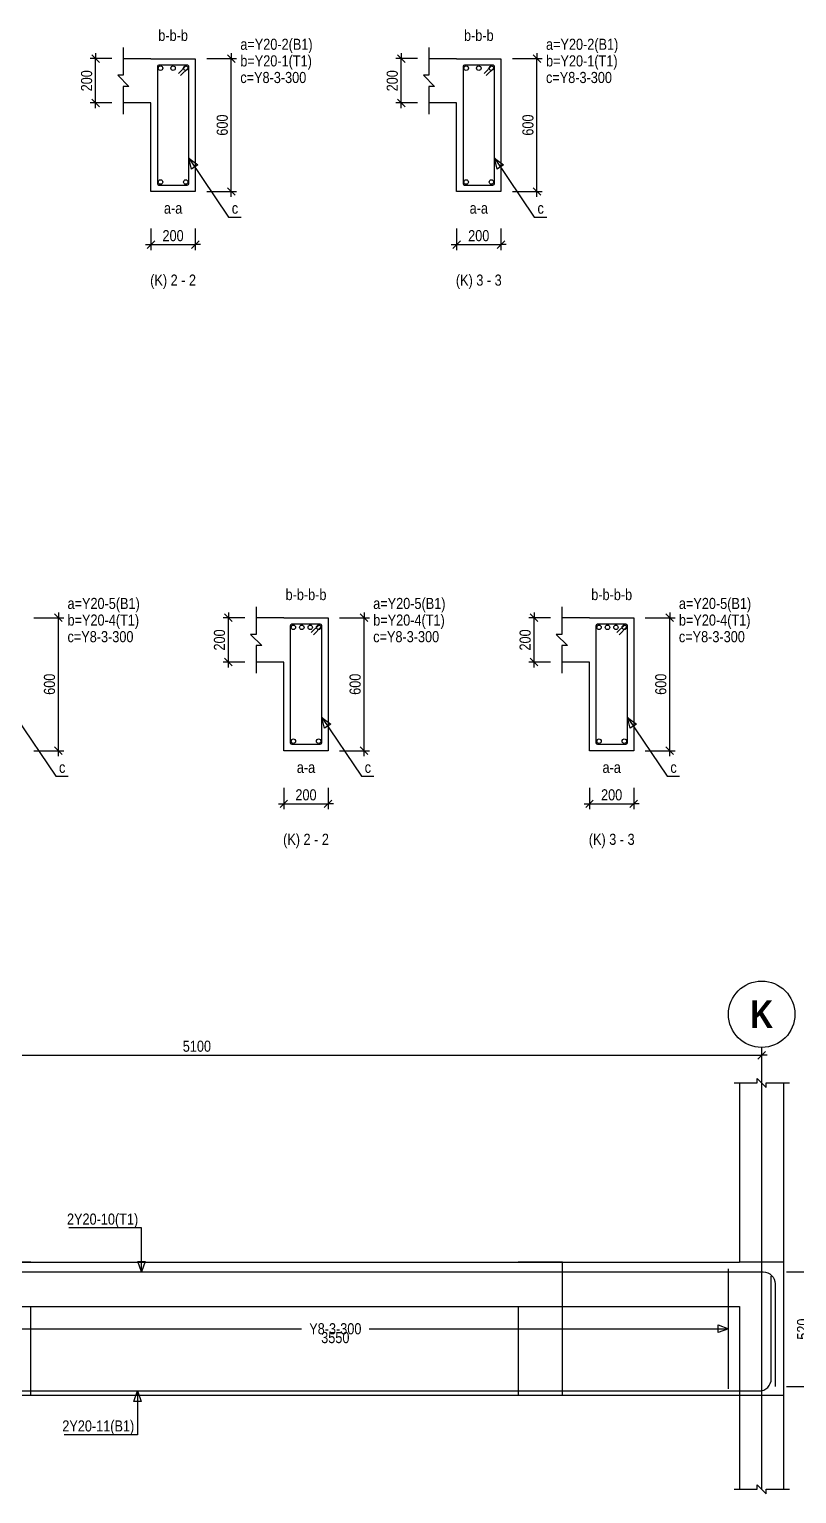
# Model space of a CAD drawing. Extents: x 0 to 206258, y -403073 to 0.
# Drawn here: x 70665 to 77594, y -194064 to -180839 of the extents above; entities that cross this region are included whole.
import ezdxf
from ezdxf.enums import TextEntityAlignment as Align
from ezdxf.lldxf.tags import DXFTag

# ---------------------------------------------------------------- set-up
doc = ezdxf.new("R2010")
doc.units = 0
doc.header["$LTSCALE"] = 1000
for name, color, linetype in [('Axis Circle(Dir 2)', 150, 'Continuous'), ('Axis Label(Dir 1)', 7, 'Continuous'), ('Axis Line(Dir 2)', 150, 'CENTER2'), ('Break Line', 5, 'Continuous'), ('Dimension Line', 5, 'Continuous'), ('Dimension Text', 5, 'Continuous'), ('Front Elevation Line', 40, 'Continuous'), ('Leader Line', 5, 'Continuous'), ('Link Line', 3, 'Continuous'), ('Rebar Label', 6, 'Continuous'), ('Rebar Line', 7, 'Continuous'), ('Section Label', 1, 'Continuous'), ('Top Rebar Label', 6, 'Continuous'), ('Top Rebar Line', 7, 'Continuous')]:
    doc.layers.add(name, color=color, linetype=linetype)
for name, color, linetype, true_color in [('Back Elevation Line', 191, 'HIDDEN2', 0xd4aaff), ('Beam Line(D)', 112, 'Continuous', 0x00bd5e), ('Link Label', 94, 'Continuous', 0x008100)]:
    doc.layers.add(name, color=color, linetype=linetype, true_color=true_color)
doc.styles.add('Axis Label(Dir 1)', font='ARIALNB.TTF', dxfattribs={"height": 250})
doc.styles.add('Dimension Text', font='ARIALN.TTF', dxfattribs={"height": 100})
doc.styles.add('Link Label', font='ARIALN.TTF', dxfattribs={"height": 100})
doc.styles.add('Rebar Label', font='ARIALN.TTF', dxfattribs={"height": 100})
doc.styles.add('Section Label', font='ARIALN.TTF', dxfattribs={"height": 100})
doc.styles.add('Top Rebar Label', font='ARIALN.TTF', dxfattribs={"height": 100})
tags = doc.linetypes.add('CENTER2', pattern=[1.125, 0.75, -0.125, 0.125, -0.125]).pattern_tags.tags
tags[10:11] = [DXFTag(74, 4), DXFTag(75, 0), DXFTag(340, '0'), DXFTag(46, 0.0), DXFTag(50, 0.0), DXFTag(44, 0.0), DXFTag(45, 0.0)]
tags[8:9] = [DXFTag(74, 4), DXFTag(75, 0), DXFTag(340, '0'), DXFTag(46, 0.0), DXFTag(50, 0.0), DXFTag(44, 0.0), DXFTag(45, 0.0)]
tags[6:7] = [DXFTag(74, 4), DXFTag(75, 0), DXFTag(340, '0'), DXFTag(46, 0.0), DXFTag(50, 0.0), DXFTag(44, 0.0), DXFTag(45, 0.0)]
tags[4:5] = [DXFTag(74, 4), DXFTag(75, 0), DXFTag(340, '0'), DXFTag(46, 0.0), DXFTag(50, 0.0), DXFTag(44, 0.0), DXFTag(45, 0.0)]
tags = doc.linetypes.add('HIDDEN2', pattern=[0.1875, 0.125, -0.0625]).pattern_tags.tags
tags[6:7] = [DXFTag(74, 4), DXFTag(75, 0), DXFTag(340, '0'), DXFTag(46, 0.0), DXFTag(50, 0.0), DXFTag(44, 0.0), DXFTag(45, 0.0)]
tags[4:5] = [DXFTag(74, 4), DXFTag(75, 0), DXFTag(340, '0'), DXFTag(46, 0.0), DXFTag(50, 0.0), DXFTag(44, 0.0), DXFTag(45, 0.0)]
doc.dimstyles.new('BEAM', dxfattribs={"dimtxt": 100, "dimasz": 30, "dimexe": 48.3, "dimexo": 103.5, "dimgap": 30, "dimtad": 1, "dimtoh": 1, "dimdec": 1, "dimlfac": 0.5, "dimdsep": 46, "dimtxsty": 'Dimension Text', "dimblk": 'PCDIM_TICK', "dimcen": 0.09, "dimclrd": 5, "dimclre": 5, "dimclrt": 5, "dimadec": 1, "dimazin": 0, "dimtp": 1, "dimtm": 1, "dimtfac": 1, "dimtdec": 4, "dimtofl": 0, "dimtmove": 0, "dimatfit": 3, "dimfxl": 1, "dimtolj": 1, "dimtzin": 0, "dimarcsym": 0})

# ---------------------------------------------------------------- blocks, each defined once
blk = doc.blocks.new('PCDIM_TICK')
at = {"layer": 'Dimension Line', "color": 0, "transparency": 33554687}
for p, q in [((1.15, 1.15), (-1.15, -1.15)), ((1.61, 0), (0, 0))]:
    blk.add_line(p, q, dxfattribs=at)
blk = doc.blocks.new('*U2642')
at = {"layer": 'Dimension Line', "color": 5, "true_color": 0x0000ff, "transparency": 16777216}
for p, q in [((72267, -181104), (72537, -181104)), ((72488, -182304), (72488, -181104)), ((72267, -182304), (72537, -182304))]:
    blk.add_line(p, q, dxfattribs=at)
at = {"layer": 'Dimension Line', "color": 5, "true_color": 0x0000ff, "transparency": 16777216, "xscale": 30, "yscale": 30}
for p, rotation in [((72488, -181104), 89.99999999999447), ((72488, -182304), 269.9999999999834)]:
    blk.add_blockref('PCDIM_TICK', p, dxfattribs=dict(at, rotation=rotation))
at = {"layer": 'Dimension Line', "color": 5, "true_color": 0x0000ff, "transparency": 16777216, "insert": (72458, -181704), "char_height": 100, "width": 181.97, "attachment_point": 8, "rotation": 90, "style": 'Dimension Text'}
blk.add_mtext('600', dxfattribs=at)
blk = doc.blocks.new('*U2643')
at = {"layer": 'Dimension Line', "color": 5, "true_color": 0x0000ff, "transparency": 16777216}
for p, q in [((71410, -181104), (71215, -181104)), ((71263, -181504), (71263, -181104)), ((71410, -181504), (71215, -181504))]:
    blk.add_line(p, q, dxfattribs=at)
at = {"layer": 'Dimension Line', "color": 5, "true_color": 0x0000ff, "transparency": 16777216, "xscale": 30, "yscale": 30}
for p, rotation in [((71263, -181104), 89.99999999999447), ((71263, -181504), 269.9999999999834)]:
    blk.add_blockref('PCDIM_TICK', p, dxfattribs=dict(at, rotation=rotation))
at = {"layer": 'Dimension Line', "color": 5, "true_color": 0x0000ff, "transparency": 16777216, "insert": (71233, -181304), "char_height": 100, "width": 182.77, "attachment_point": 8, "rotation": 90, "style": 'Dimension Text'}
blk.add_mtext('200', dxfattribs=at)
blk = doc.blocks.new('*U2644')
at = {"layer": 'Dimension Line', "color": 5, "true_color": 0x0000ff, "transparency": 16777216}
for p, q in [((71763, -182638), (71763, -182833)), ((72163, -182638), (72163, -182833)), ((71763, -182784), (72163, -182784))]:
    blk.add_line(p, q, dxfattribs=at)
at = {"layer": 'Dimension Line', "color": 5, "true_color": 0x0000ff, "transparency": 16777216, "xscale": 30, "yscale": 30, "rotation": 180.0000000000004}
blk.add_blockref('PCDIM_TICK', (71763, -182784), dxfattribs=at)
at = {"layer": 'Dimension Line', "color": 5, "true_color": 0x0000ff, "transparency": 16777216, "xscale": 30, "yscale": 30}
blk.add_blockref('PCDIM_TICK', (72163, -182784), dxfattribs=at)
at = {"layer": 'Dimension Line', "color": 5, "true_color": 0x0000ff, "transparency": 16777216, "insert": (71963, -182754), "char_height": 100, "width": 182.77, "attachment_point": 8, "style": 'Dimension Text'}
blk.add_mtext('200', dxfattribs=at)
blk = doc.blocks.new('*U2645')
at = {"layer": 'Dimension Line', "color": 5, "true_color": 0x0000ff, "transparency": 16777216}
for p, q in [((75027, -181104), (75297, -181104)), ((75248, -182304), (75248, -181104)), ((75027, -182304), (75297, -182304))]:
    blk.add_line(p, q, dxfattribs=at)
at = {"layer": 'Dimension Line', "color": 5, "true_color": 0x0000ff, "transparency": 16777216, "xscale": 30, "yscale": 30}
for p, rotation in [((75248, -181104), 89.99999999999447), ((75248, -182304), 269.9999999999834)]:
    blk.add_blockref('PCDIM_TICK', p, dxfattribs=dict(at, rotation=rotation))
at = {"layer": 'Dimension Line', "color": 5, "true_color": 0x0000ff, "transparency": 16777216, "insert": (75218, -181704), "char_height": 100, "width": 181.97, "attachment_point": 8, "rotation": 90, "style": 'Dimension Text'}
blk.add_mtext('600', dxfattribs=at)
blk = doc.blocks.new('*U2646')
at = {"layer": 'Dimension Line', "color": 5, "true_color": 0x0000ff, "transparency": 16777216}
for p, q in [((74170, -181104), (73975, -181104)), ((74023, -181504), (74023, -181104)), ((74170, -181504), (73975, -181504))]:
    blk.add_line(p, q, dxfattribs=at)
at = {"layer": 'Dimension Line', "color": 5, "true_color": 0x0000ff, "transparency": 16777216, "xscale": 30, "yscale": 30}
for p, rotation in [((74023, -181104), 89.99999999999447), ((74023, -181504), 269.9999999999834)]:
    blk.add_blockref('PCDIM_TICK', p, dxfattribs=dict(at, rotation=rotation))
at = {"layer": 'Dimension Line', "color": 5, "true_color": 0x0000ff, "transparency": 16777216, "insert": (73993, -181304), "char_height": 100, "width": 182.77, "attachment_point": 8, "rotation": 90, "style": 'Dimension Text'}
blk.add_mtext('200', dxfattribs=at)
blk = doc.blocks.new('*U2647')
at = {"layer": 'Dimension Line', "color": 5, "true_color": 0x0000ff, "transparency": 16777216}
for p, q in [((74523, -182638), (74523, -182833)), ((74923, -182638), (74923, -182833)), ((74523, -182784), (74923, -182784))]:
    blk.add_line(p, q, dxfattribs=at)
at = {"layer": 'Dimension Line', "color": 5, "true_color": 0x0000ff, "transparency": 16777216, "xscale": 30, "yscale": 30, "rotation": 180.0000000000004}
blk.add_blockref('PCDIM_TICK', (74523, -182784), dxfattribs=at)
at = {"layer": 'Dimension Line', "color": 5, "true_color": 0x0000ff, "transparency": 16777216, "xscale": 30, "yscale": 30}
blk.add_blockref('PCDIM_TICK', (74923, -182784), dxfattribs=at)
at = {"layer": 'Dimension Line', "color": 5, "true_color": 0x0000ff, "transparency": 16777216, "insert": (74723, -182754), "char_height": 100, "width": 182.77, "attachment_point": 8, "style": 'Dimension Text'}
blk.add_mtext('200', dxfattribs=at)
blk = doc.blocks.new('*U2675')
at = {"layer": 'Dimension Line', "color": 5, "true_color": 0x0000ff, "transparency": 16777216}
for p, q in [((70706, -186154), (70976, -186154)), ((70928, -187354), (70928, -186154)), ((70706, -187354), (70976, -187354))]:
    blk.add_line(p, q, dxfattribs=at)
at = {"layer": 'Dimension Line', "color": 5, "true_color": 0x0000ff, "transparency": 16777216, "xscale": 30, "yscale": 30}
for p, rotation in [((70928, -186154), 89.99999999999447), ((70928, -187354), 269.9999999999834)]:
    blk.add_blockref('PCDIM_TICK', p, dxfattribs=dict(at, rotation=rotation))
at = {"layer": 'Dimension Line', "color": 5, "true_color": 0x0000ff, "transparency": 16777216, "insert": (70898, -186754), "char_height": 100, "width": 181.97, "attachment_point": 8, "rotation": 90, "style": 'Dimension Text'}
blk.add_mtext('600', dxfattribs=at)
blk = doc.blocks.new('*U2678')
at = {"layer": 'Dimension Line', "color": 5, "true_color": 0x0000ff, "transparency": 16777216}
for p, q in [((73467, -186154), (73737, -186154)), ((73688, -187354), (73688, -186154)), ((73467, -187354), (73737, -187354))]:
    blk.add_line(p, q, dxfattribs=at)
at = {"layer": 'Dimension Line', "color": 5, "true_color": 0x0000ff, "transparency": 16777216, "xscale": 30, "yscale": 30}
for p, rotation in [((73688, -186154), 89.99999999999447), ((73688, -187354), 269.9999999999834)]:
    blk.add_blockref('PCDIM_TICK', p, dxfattribs=dict(at, rotation=rotation))
at = {"layer": 'Dimension Line', "color": 5, "true_color": 0x0000ff, "transparency": 16777216, "insert": (73658, -186754), "char_height": 100, "width": 181.97, "attachment_point": 8, "rotation": 90, "style": 'Dimension Text'}
blk.add_mtext('600', dxfattribs=at)
blk = doc.blocks.new('*U2679')
at = {"layer": 'Dimension Line', "color": 5, "true_color": 0x0000ff, "transparency": 16777216}
for p, q in [((72610, -186154), (72415, -186154)), ((72463, -186554), (72463, -186154)), ((72610, -186554), (72415, -186554))]:
    blk.add_line(p, q, dxfattribs=at)
at = {"layer": 'Dimension Line', "color": 5, "true_color": 0x0000ff, "transparency": 16777216, "xscale": 30, "yscale": 30}
for p, rotation in [((72463, -186154), 89.99999999999447), ((72463, -186554), 269.9999999999834)]:
    blk.add_blockref('PCDIM_TICK', p, dxfattribs=dict(at, rotation=rotation))
at = {"layer": 'Dimension Line', "color": 5, "true_color": 0x0000ff, "transparency": 16777216, "insert": (72433, -186354), "char_height": 100, "width": 182.77, "attachment_point": 8, "rotation": 90, "style": 'Dimension Text'}
blk.add_mtext('200', dxfattribs=at)
blk = doc.blocks.new('*U2680')
at = {"layer": 'Dimension Line', "color": 5, "true_color": 0x0000ff, "transparency": 16777216}
for p, q in [((72963, -187688), (72963, -187883)), ((73363, -187688), (73363, -187883)), ((72963, -187834), (73363, -187834))]:
    blk.add_line(p, q, dxfattribs=at)
at = {"layer": 'Dimension Line', "color": 5, "true_color": 0x0000ff, "transparency": 16777216, "xscale": 30, "yscale": 30, "rotation": 180.0000000000004}
blk.add_blockref('PCDIM_TICK', (72963, -187834), dxfattribs=at)
at = {"layer": 'Dimension Line', "color": 5, "true_color": 0x0000ff, "transparency": 16777216, "xscale": 30, "yscale": 30}
blk.add_blockref('PCDIM_TICK', (73363, -187834), dxfattribs=at)
at = {"layer": 'Dimension Line', "color": 5, "true_color": 0x0000ff, "transparency": 16777216, "insert": (73163, -187804), "char_height": 100, "width": 182.77, "attachment_point": 8, "style": 'Dimension Text'}
blk.add_mtext('200', dxfattribs=at)
blk = doc.blocks.new('*U2681')
at = {"layer": 'Dimension Line', "color": 5, "true_color": 0x0000ff, "transparency": 16777216}
for p, q in [((76227, -186154), (76497, -186154)), ((76448, -187354), (76448, -186154)), ((76227, -187354), (76497, -187354))]:
    blk.add_line(p, q, dxfattribs=at)
at = {"layer": 'Dimension Line', "color": 5, "true_color": 0x0000ff, "transparency": 16777216, "xscale": 30, "yscale": 30}
for p, rotation in [((76448, -186154), 89.99999999999447), ((76448, -187354), 269.9999999999834)]:
    blk.add_blockref('PCDIM_TICK', p, dxfattribs=dict(at, rotation=rotation))
at = {"layer": 'Dimension Line', "color": 5, "true_color": 0x0000ff, "transparency": 16777216, "insert": (76418, -186754), "char_height": 100, "width": 181.97, "attachment_point": 8, "rotation": 90, "style": 'Dimension Text'}
blk.add_mtext('600', dxfattribs=at)
blk = doc.blocks.new('*U2682')
at = {"layer": 'Dimension Line', "color": 5, "true_color": 0x0000ff, "transparency": 16777216}
for p, q in [((75370, -186154), (75175, -186154)), ((75223, -186554), (75223, -186154)), ((75370, -186554), (75175, -186554))]:
    blk.add_line(p, q, dxfattribs=at)
at = {"layer": 'Dimension Line', "color": 5, "true_color": 0x0000ff, "transparency": 16777216, "xscale": 30, "yscale": 30}
for p, rotation in [((75223, -186154), 89.99999999999447), ((75223, -186554), 269.9999999999834)]:
    blk.add_blockref('PCDIM_TICK', p, dxfattribs=dict(at, rotation=rotation))
at = {"layer": 'Dimension Line', "color": 5, "true_color": 0x0000ff, "transparency": 16777216, "insert": (75193, -186354), "char_height": 100, "width": 182.77, "attachment_point": 8, "rotation": 90, "style": 'Dimension Text'}
blk.add_mtext('200', dxfattribs=at)
blk = doc.blocks.new('*U2683')
at = {"layer": 'Dimension Line', "color": 5, "true_color": 0x0000ff, "transparency": 16777216}
for p, q in [((75723, -187688), (75723, -187883)), ((76123, -187688), (76123, -187883)), ((75723, -187834), (76123, -187834))]:
    blk.add_line(p, q, dxfattribs=at)
at = {"layer": 'Dimension Line', "color": 5, "true_color": 0x0000ff, "transparency": 16777216, "xscale": 30, "yscale": 30, "rotation": 180.0000000000004}
blk.add_blockref('PCDIM_TICK', (75723, -187834), dxfattribs=at)
at = {"layer": 'Dimension Line', "color": 5, "true_color": 0x0000ff, "transparency": 16777216, "xscale": 30, "yscale": 30}
blk.add_blockref('PCDIM_TICK', (76123, -187834), dxfattribs=at)
at = {"layer": 'Dimension Line', "color": 5, "true_color": 0x0000ff, "transparency": 16777216, "insert": (75923, -187804), "char_height": 100, "width": 182.77, "attachment_point": 8, "style": 'Dimension Text'}
blk.add_mtext('200', dxfattribs=at)
blk = doc.blocks.new('*U2731')
at = {"layer": 'Dimension Line', "color": 5, "true_color": 0x0000ff, "transparency": 16777216}
for p, q in [((77503, -192060), (77776, -192060)), ((77728, -193096), (77728, -192060)), ((77503, -193096), (77776, -193096))]:
    blk.add_line(p, q, dxfattribs=at)
at = {"layer": 'Dimension Line', "color": 5, "true_color": 0x0000ff, "transparency": 16777216, "xscale": 30, "yscale": 30}
for p, rotation in [((77728, -192060), 89.99999999999447), ((77728, -193096), 269.9999999999834)]:
    blk.add_blockref('PCDIM_TICK', p, dxfattribs=dict(at, rotation=rotation))
at = {"layer": 'Dimension Line', "color": 5, "true_color": 0x0000ff, "transparency": 16777216, "insert": (77698, -192578), "char_height": 100, "width": 181.5, "attachment_point": 8, "rotation": 90, "style": 'Dimension Text'}
blk.add_mtext('520', dxfattribs=at)
blk = doc.blocks.new('*U2733')
at = {"layer": 'Dimension Line', "color": 5, "true_color": 0x0000ff, "transparency": 16777216}
for p, q in [((67078, -190251), (67078, -190056)), ((67078, -190104), (77278, -190104)), ((77278, -190251), (77278, -190056))]:
    blk.add_line(p, q, dxfattribs=at)
at = {"layer": 'Dimension Line', "color": 5, "true_color": 0x0000ff, "transparency": 16777216, "xscale": 30, "yscale": 30, "rotation": 180.0000000000004}
blk.add_blockref('PCDIM_TICK', (67078, -190104), dxfattribs=at)
at = {"layer": 'Dimension Line', "color": 5, "true_color": 0x0000ff, "transparency": 16777216, "xscale": 30, "yscale": 30}
blk.add_blockref('PCDIM_TICK', (77278, -190104), dxfattribs=at)
at = {"layer": 'Dimension Line', "color": 5, "true_color": 0x0000ff, "transparency": 16777216, "insert": (72178, -190074), "char_height": 100, "width": 245.98, "attachment_point": 8, "style": 'Dimension Text'}
blk.add_mtext('5100', dxfattribs=at)

msp = doc.modelspace()

# ---------------------------------------------------------------- linework, layer by layer
at = {"layer": 'Axis Circle(Dir 2)', "transparency": 33554687}
msp.add_circle((77277.964, -189734.284), 300, dxfattribs=at)
at = {"layer": 'Axis Line(Dir 2)', "transparency": 33554687}
msp.add_lwpolyline([(77277.964, -194024.284), (77277.964, -190034.284)], dxfattribs=at)
at = {"layer": 'Back Elevation Line', "transparency": 33554687}
for points in [[(56677.964, -191974.284), (77077.964, -191974.284)], [(77477.964, -191974.284), (77077.964, -191974.284)], [(77477.964, -193174.284), (77477.964, -191974.284)], [(56677.964, -192374.284), (77077.964, -192374.284)], [(77077.964, -192374.284), (77077.964, -193174.284)], [(77077.964, -193174.284), (77477.964, -193174.284)]]:
    msp.add_lwpolyline(points, dxfattribs=at)
at = {"layer": 'Beam Line(D)', "transparency": 33554687}
for points in [[(71763.203, -181104.284), (72163.203, -181104.284), (72163.203, -182304.284), (71763.203, -182304.284), (71763.203, -181504.284), (71513.203, -181504.284)], [(71763.203, -181104.284), (71513.203, -181104.284)], [(71763.203, -181104.284), (71763.203, -181104.284)], [(74523.441, -181104.284), (74923.441, -181104.284), (74923.441, -182304.284), (74523.441, -182304.284), (74523.441, -181504.284), (74273.441, -181504.284)], [(74523.441, -181104.284), (74273.441, -181104.284)], [(74523.441, -181104.284), (74523.441, -181104.284)], [(72963.203, -186154.284), (73363.203, -186154.284), (73363.203, -187354.284), (72963.203, -187354.284), (72963.203, -186554.284), (72713.203, -186554.284)], [(72963.203, -186154.284), (72713.203, -186154.284)], [(72963.203, -186154.284), (72963.203, -186154.284)], [(75723.441, -186154.284), (76123.441, -186154.284), (76123.441, -187354.284), (75723.441, -187354.284), (75723.441, -186554.284), (75473.441, -186554.284)], [(75723.441, -186154.284), (75473.441, -186154.284)], [(75723.441, -186154.284), (75723.441, -186154.284)], [(77077.964, -190354.284), (77077.964, -191974.284)], [(77477.964, -191974.284), (77477.964, -190354.284)], [(67277.964, -191974.284), (77077.964, -191974.284)], [(77477.964, -194024.284), (77477.964, -191974.284)], [(67277.964, -193174.284), (77077.964, -193174.284)], [(77077.964, -193174.284), (77077.964, -194024.284)]]:
    msp.add_lwpolyline(points, dxfattribs=at)
at = {"layer": 'Break Line', "transparency": 33554687}
for points in [[(71513.203, -181004.284), (71513.203, -181254.284), (71463.203, -181254.284), (71563.203, -181354.284), (71513.203, -181354.284), (71513.203, -181604.284)], [(74273.441, -181004.284), (74273.441, -181254.284), (74223.441, -181254.284), (74323.441, -181354.284), (74273.441, -181354.284), (74273.441, -181604.284)], [(72713.203, -186054.284), (72713.203, -186304.284), (72663.203, -186304.284), (72763.203, -186404.284), (72713.203, -186404.284), (72713.203, -186654.284)], [(75473.441, -186054.284), (75473.441, -186304.284), (75423.441, -186304.284), (75523.441, -186404.284), (75473.441, -186404.284), (75473.441, -186654.284)], [(77027.964, -190354.284), (77237.964, -190354.284), (77237.964, -190314.284), (77317.964, -190394.284), (77317.964, -190354.284), (77527.964, -190354.284)], [(77027.964, -194024.284), (77237.964, -194024.284), (77237.964, -193984.284), (77317.964, -194064.284), (77317.964, -194024.284), (77527.964, -194024.284)]]:
    msp.add_lwpolyline(points, dxfattribs=at)
at = {"layer": 'Front Elevation Line', "transparency": 33554687}
for points in [[(70677.964, -191974.284), (70277.964, -191974.284)], [(70677.964, -191974.284), (75077.964, -191974.284)], [(75477.964, -191974.284), (75077.964, -191974.284)], [(75477.964, -193174.284), (75477.964, -191974.284)], [(70677.964, -193174.284), (70677.964, -192374.284)], [(70677.964, -192374.284), (75077.964, -192374.284)], [(75077.964, -192374.284), (75077.964, -193174.284)], [(70277.964, -193174.284), (70677.964, -193174.284)], [(75077.964, -193174.284), (75477.964, -193174.284)]]:
    msp.add_lwpolyline(points, dxfattribs=at)
at = {"layer": 'Leader Line', "transparency": 33554687}
for points in [[(72186.143, -182063.008), (72129.459, -182101.297), (72105.202, -182004.283), (72186.143, -182063.008)], [(72105.202, -182004.283), (72463.203, -182534.284), (72576.332, -182534.284)], [(74946.381, -182063.008), (74889.697, -182101.296), (74865.441, -182004.283), (74946.381, -182063.008)], [(74865.441, -182004.283), (75223.441, -182534.284), (75336.571, -182534.284)], [(70544.964, -187054.284), (70902.964, -187584.284), (71016.093, -187584.284)], [(73386.143, -187113.008), (73329.459, -187151.297), (73305.202, -187054.283), (73386.143, -187113.008)], [(73305.202, -187054.283), (73663.203, -187584.284), (73776.332, -187584.284)], [(76146.381, -187113.008), (76089.697, -187151.296), (76065.441, -187054.283), (76146.381, -187113.008)], [(76065.441, -187054.283), (76423.441, -187584.284), (76536.571, -187584.284)], [(71677.964, -192060.284), (71677.964, -191664.284), (71022.973, -191664.284)], [(71643.762, -191966.314), (71712.166, -191966.314), (71677.964, -192060.284), (71643.762, -191966.314)], [(69877.965, -192574.284), (69971.934, -192540.082), (69971.934, -192608.486), (69877.965, -192574.284), (73123.32, -192574.284)], [(73732.608, -192574.284), (76977.964, -192574.284), (76883.995, -192608.486), (76883.995, -192540.082), (76977.964, -192574.284)], [(71642.056, -193136.353), (71642.056, -193532.353), (70979.383, -193532.353)], [(71676.258, -193230.322), (71607.854, -193230.322), (71642.056, -193136.353), (71676.258, -193230.322)]]:
    msp.add_lwpolyline(points, dxfattribs=at)
at = {"layer": 'Link Line', "transparency": 33554687}
msp.add_line((76977.964, -193116.284), (76977.964, -192032.284), dxfattribs=at)
for points in [[(72030.391, -181256.894), (72101.102, -181186.183, 0.668178638), (72091.203, -181162.284), (71835.203, -181162.284, 0.414213562), (71821.203, -181176.284), (71821.203, -182232.284, 0.414213562), (71835.203, -182246.284), (72091.203, -182246.284, 0.414213562), (72105.203, -182232.284), (72105.203, -181176.284, 0.668178638), (72081.303, -181166.384), (72010.592, -181237.095)], [(74790.63, -181256.894), (74861.341, -181186.183, 0.668178638), (74851.441, -181162.284), (74595.441, -181162.284, 0.414213562), (74581.441, -181176.284), (74581.441, -182232.284, 0.414213562), (74595.441, -182246.284), (74851.441, -182246.284, 0.414213562), (74865.441, -182232.284), (74865.441, -181176.284, 0.668178638), (74841.542, -181166.384), (74770.831, -181237.095)], [(73230.391, -186306.894), (73301.102, -186236.183, 0.668178638), (73291.203, -186212.284), (73035.203, -186212.284, 0.414213562), (73021.203, -186226.284), (73021.203, -187282.284, 0.414213562), (73035.203, -187296.284), (73291.203, -187296.284, 0.414213562), (73305.203, -187282.284), (73305.203, -186226.284, 0.668178638), (73281.303, -186216.384), (73210.592, -186287.095)], [(75990.63, -186306.894), (76061.341, -186236.183, 0.668178638), (76051.441, -186212.284), (75795.441, -186212.284, 0.414213562), (75781.441, -186226.284), (75781.441, -187282.284, 0.414213562), (75795.441, -187296.284), (76051.441, -187296.284, 0.414213562), (76065.441, -187282.284), (76065.441, -186226.284, 0.668178638), (76041.542, -186216.384), (75970.831, -186287.095)]]:
    msp.add_lwpolyline(points, format="xyb", dxfattribs=at)
at = {"layer": 'Rebar Line', "transparency": 33554687}
msp.add_lwpolyline([(64840.057, -193136.353), (77254.101, -193136.353, 0.414213813), (77364.057, -193026.397), (77364.056, -192100.353)], format="xyb", dxfattribs=at)
for centre in [(71849.203, -181190.284), (71963.203, -181190.284), (72077.203, -181190.284), (74609.441, -181190.284), (74723.441, -181190.284), (74837.441, -181190.284), (71849.203, -182218.284), (72077.203, -182218.284), (74609.441, -182218.284), (74837.441, -182218.284), (73049.203, -186240.284), (73125.203, -186240.284), (73201.203, -186240.284), (73277.203, -186240.284), (75809.441, -186240.284), (75885.441, -186240.284), (75961.441, -186240.284), (76037.441, -186240.284), (73049.203, -187268.284), (73277.203, -187268.284), (75809.441, -187268.284), (76037.441, -187268.284)]:
    msp.add_circle(centre, 20, dxfattribs=at)
at = {"layer": 'Top Rebar Line', "transparency": 33554687}
msp.add_lwpolyline([(67899.965, -192100.284), (69894.481, -192100.284, 0.024922321), (69905.422, -192099.738), (70294.508, -192060.829, -0.024922321), (70305.449, -192060.284), (77290.009, -192060.284, -0.414213562), (77399.965, -192170.239), (77399.965, -193096.284)], format="xyb", dxfattribs=at)

# ---------------------------------------------------------------- texts
at = {"layer": 'Axis Label(Dir 1)', "transparency": 33554687, "style": 'Axis Label(Dir 1)'}
msp.add_text('K', height=250, dxfattribs=at).set_placement((77277.964, -189734.284), align=Align.MIDDLE_CENTER)
at = {"layer": 'Dimension Text', "transparency": 33554687, "style": 'Dimension Text'}
msp.add_text('3550', height=100, dxfattribs=at).set_placement((73427.964, -192604.284), align=Align.TOP_CENTER)
at = {"layer": 'Link Label', "transparency": 33554687, "style": 'Link Label'}
for s, p in [(' c=Y8-3-300', (72538.203, -181324.284)), (' c=Y8-3-300', (75298.441, -181324.284)), ('c', (72493.203, -182504.284)), ('c', (75253.441, -182504.284)), (' c=Y8-3-300', (70977.964, -186374.284)), (' c=Y8-3-300', (73738.203, -186374.284)), (' c=Y8-3-300', (76498.441, -186374.284)), ('c', (70932.964, -187554.284)), ('c', (73693.203, -187554.284)), ('c', (76453.441, -187554.284))]:
    msp.add_text(s, height=100, dxfattribs=at).set_placement(p)
msp.add_text('Y8-3-300', height=100, dxfattribs=at).set_placement((73427.964, -192574.284), align=Align.MIDDLE_CENTER)
at = {"layer": 'Rebar Label', "transparency": 33554687, "style": 'Rebar Label'}
for s, p in [('b-b-b', (71963.203, -180974.284)), ('b-b-b', (74723.441, -180974.284)), ('a-a', (71963.203, -182534.284)), ('a-a', (74723.441, -182534.284)), ('b-b-b-b', (73163.203, -186024.284)), ('b-b-b-b', (75923.441, -186024.284)), ('a-a', (73163.203, -187584.284)), ('a-a', (75923.441, -187584.284))]:
    msp.add_text(s, height=100, dxfattribs=at).set_placement(p, align=Align.BOTTOM_CENTER)
for s, p in [(' a=Y20-2(B1)', (72538.203, -181024.284)), (' a=Y20-2(B1)', (75298.441, -181024.284)), (' a=Y20-5(B1)', (70977.964, -186074.284)), (' a=Y20-5(B1)', (73738.203, -186074.284)), (' a=Y20-5(B1)', (76498.441, -186074.284))]:
    msp.add_text(s, height=100, dxfattribs=at).set_placement(p)
msp.add_text(' 2Y20-11(B1)', height=100, dxfattribs=at).set_placement((71612.056, -193502.353), align=Align.RIGHT)
at = {"layer": 'Section Label', "transparency": 33554687, "style": 'Section Label'}
for s, p in [('(K) 2 - 2', (71963.203, -183184.284)), ('(K) 3 - 3', (74723.441, -183184.284)), ('(K) 2 - 2', (73163.203, -188234.284)), ('(K) 3 - 3', (75923.441, -188234.284))]:
    msp.add_text(s, height=100, dxfattribs=at).set_placement(p, align=Align.BOTTOM_CENTER)
at = {"layer": 'Top Rebar Label', "transparency": 33554687, "style": 'Top Rebar Label'}
for s, p in [(' b=Y20-1(T1)', (72538.203, -181174.284)), (' b=Y20-1(T1)', (75298.441, -181174.284)), (' b=Y20-4(T1)', (70977.964, -186224.284)), (' b=Y20-4(T1)', (73738.203, -186224.284)), (' b=Y20-4(T1)', (76498.441, -186224.284))]:
    msp.add_text(s, height=100, dxfattribs=at).set_placement(p)
msp.add_text(' 2Y20-10(T1)', height=100, dxfattribs=at).set_placement((71647.964, -191634.284), align=Align.RIGHT)

# ---------------------------------------------------------------- dimensions: what is measured, and where the dimension line sits
at = {"layer": 'Dimension Line', "transparency": 33554687}
for base, p1, p2, text, picture, middle in [((71263.203, -181304.284), (71513.203, -181504.284), (71513.203, -181104.284), '200', '*U2643', (71263.203, -181304.284)), ((72488.203, -181704.284), (72163.203, -182304.284), (72163.203, -181104.284), '600', '*U2642', (72488.203, -181704.284)), ((74023.441, -181304.284), (74273.441, -181504.284), (74273.441, -181104.284), '200', '*U2646', (74023.441, -181304.284)), ((75248.441, -181704.284), (74923.441, -182304.284), (74923.441, -181104.284), '600', '*U2645', (75248.441, -181704.284)), ((70927.964, -186754.284), (70602.964, -187354.284), (70602.964, -186154.284), '600', '*U2675', (70927.964, -186754.284)), ((72463.203, -186354.284), (72713.203, -186554.284), (72713.203, -186154.284), '200', '*U2679', (72463.203, -186354.284)), ((73688.203, -186754.284), (73363.203, -187354.284), (73363.203, -186154.284), '600', '*U2678', (73688.203, -186754.284)), ((75223.441, -186354.284), (75473.441, -186554.284), (75473.441, -186154.284), '200', '*U2682', (75223.441, -186354.284)), ((76448.441, -186754.284), (76123.441, -187354.284), (76123.441, -186154.284), '600', '*U2681', (76448.441, -186754.284)), ((77727.965, -192578.284), (77399.965, -193096.284), (77399.965, -192060.284), '520', '*U2731', (77727.965, -192578.284))]:
    dim = msp.add_linear_dim(base=base, p1=p1, p2=p2, angle=90, text=text, dimstyle='BEAM', override={"dimscale": 1, "dimtxt": 100, "dimasz": 30, "dimexe": 48.3, "dimexo": 103.5, "dimgap": 30, "dimtad": 1, "dimtih": 0, "dimdec": 1, "dimlfac": 0.5, "dimzin": 8, "dimlunit": 2, "dimpost": '', "dimtxsty": 'Dimension Text', "dimblk": 'PCDIM_TICK', "dimse1": 0, "dimse2": 0, "dimsd2": 0, "dimclrd": 5, "dimclre": 5, "dimclrt": 5, "dimaunit": 0, "dimadec": 1, "dimazin": 0, "dimtol": 0, "dimtp": 1, "dimtm": 1, "dimtmove": 0}, dxfattribs=at)
    dim.commit()
    dim.dimension.update_dxf_attribs({"geometry": picture, "text_midpoint": middle})
for base, p1, p2, text, picture, middle in [((71963.203, -182784.284), (71763.203, -182534.284), (72163.203, -182534.284), '200', '*U2644', (71963.203, -182784.284)), ((74723.441, -182784.284), (74523.441, -182534.284), (74923.441, -182534.284), '200', '*U2647', (74723.441, -182784.284)), ((73163.203, -187834.284), (72963.203, -187584.284), (73363.203, -187584.284), '200', '*U2680', (73163.203, -187834.284)), ((75923.441, -187834.284), (75723.441, -187584.284), (76123.441, -187584.284), '200', '*U2683', (75923.441, -187834.284)), ((72177.964, -190104.284), (67077.964, -190354.284), (77277.964, -190354.284), '5100', '*U2733', (72177.964, -190104.284))]:
    dim = msp.add_linear_dim(base=base, p1=p1, p2=p2, text=text, dimstyle='BEAM', override={"dimscale": 1, "dimtxt": 100, "dimasz": 30, "dimexe": 48.3, "dimexo": 103.5, "dimgap": 30, "dimtad": 1, "dimtih": 0, "dimdec": 1, "dimlfac": 0.5, "dimzin": 8, "dimlunit": 2, "dimpost": '', "dimtxsty": 'Dimension Text', "dimblk": 'PCDIM_TICK', "dimse1": 0, "dimse2": 0, "dimsd2": 0, "dimclrd": 5, "dimclre": 5, "dimclrt": 5, "dimaunit": 0, "dimadec": 1, "dimazin": 0, "dimtol": 0, "dimtp": 1, "dimtm": 1, "dimtmove": 0}, dxfattribs=at)
    dim.commit()
    dim.dimension.update_dxf_attribs({"geometry": picture, "text_midpoint": middle})

doc.saveas('drawing.dxf')
